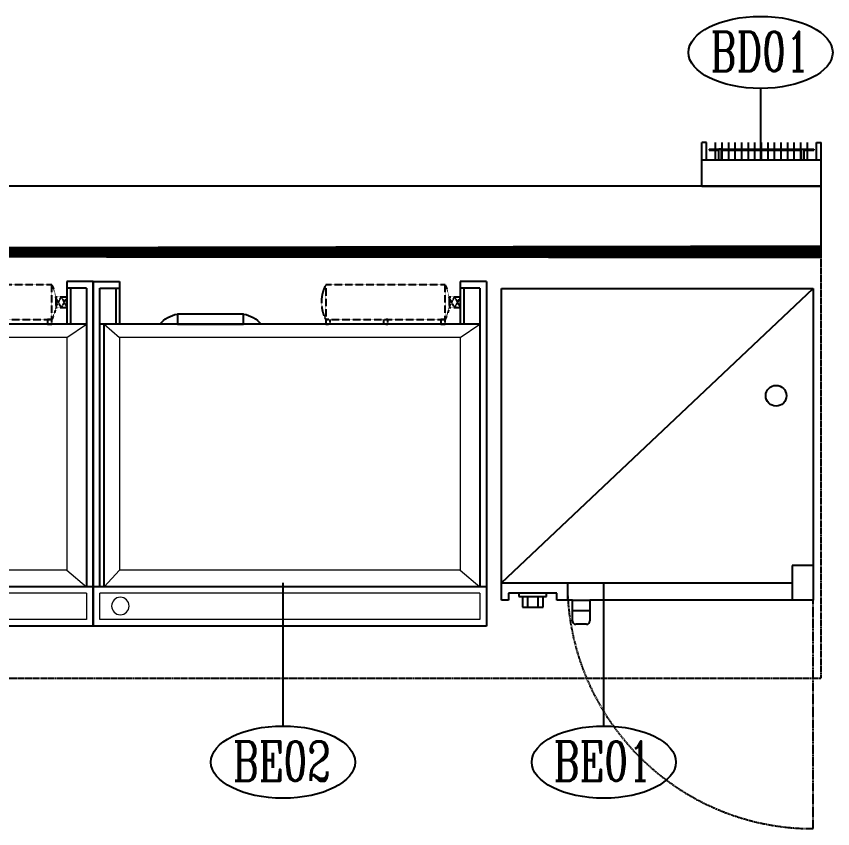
# Model space of a CAD drawing. Extents: x -12047294 to -5625356, y -1456591 to -622873.
# Drawn here: x -6022802 to -6020311, y -719382 to -716905 of the extents above; entities that cross this region are included whole.
import ezdxf

# ---------------------------------------------------------------- set-up
doc = ezdxf.new("R2010")
doc.units = 0
doc.header["$LTSCALE"] = 10
doc.header["$MEASUREMENT"] = 0
for name, pattern in [('_DASH', [0.425, 0.3, -0.125]), ('DASH', [0.35, 0.25, -0.1]), ('NASCOSTA', [0.375, 0.25, -0.125])]:
    doc.linetypes.add(name, pattern=pattern)
for name, color, linetype in [('A-WALL', 2, 'Continuous'), ('EQUIP', 1, 'Continuous'), ('Iteam', 4, 'Continuous')]:
    doc.layers.add(name, color=color, linetype=linetype)
doc.styles.add('SHZF-注释', font='romanc.shx', dxfattribs={"width": 0.8, "bigfont": 'shzf-hz.shx'})

# ---------------------------------------------------------------- blocks, each defined once
blk = doc.blocks.new('2doorzfg')
at = {"layer": 'EQUIP'}
for p, q in [((0, 0), (0, -1050)), ((0, 0), (80, 0)), ((80, 0), (80, -130)), ((1120, 0), (1120, -130)), ((1200, 0), (1120, 0)), ((1200, -1050), (1200, 0)), ((20, -20), (20, -930)), ((20, -20), (80, -20)), ((68.79985416022828, -20), (68.79985416022828, -130)), ((1180, -20), (1120, -20)), ((1131.200145839772, -20), (1131.200145839772, -130)), ((1180, -930), (1180, -20)), ((20, -130), (1180, -130)), ((1166.566931530848, -930), (1166.566931530848, -130)), ((0, -930), (1200, -930)), ((0, -1050), (1200, -1050))]:
    blk.add_line(p, q, dxfattribs=at)
at = {"layer": 'EQUIP', "color": 8, "linetype": 'DASH', "ltscale": 0.3}
for p, q in [((97.25774786465628, -46.43415223503689), (80, -78.9517071645023)), ((80, -46.43415223503689), (97.25774786465628, -78.9517071645023)), ((114.5154957293125, -46.43415223503689), (80, -46.43415223503689)), ((114.5154957293125, -78.9517071645023), (97.25774786465628, -46.43415223503689)), ((97.25774786465628, -78.9517071645023), (114.5154957293125, -46.43415223503689)), ((114.5154957293125, -78.9517071645023), (80, -78.9517071645023))]:
    blk.add_line(p, q, dxfattribs=at)
at = {"layer": 'EQUIP', "color": 8, "lineweight": 15}
for p, q in [((80, -170), (20, -130)), ((1166.566931530848, -130), (1120, -170)), ((80, -170), (1120, -170)), ((80, -170), (80, -880)), ((1120, -170), (1120, -880)), ((80, -880), (20, -930)), ((80, -880), (1120, -880)), ((1120, -880), (1166.566931530848, -930)), ((20, -950), (1180, -950)), ((1180, -1030), (1180, -950)), ((20, -1030), (1180, -1030))]:
    blk.add_line(p, q, dxfattribs=at)
at = {"layer": 'EQUIP', "lineweight": 15}
blk.add_line((20, -950), (20, -1030), dxfattribs=at)
at = {"layer": 'EQUIP', "color": 8, "linetype": 'DASH', "ltscale": 0.3}
for points in [[(126.0808408929588, -10.15958157744899), (489.8493504794605, -10.15958157744899), (489.8493504794605, -115.2262778220902), (126.0808408929588, -115.2262778220902)], [(126.0808408929588, -115.2262778220902), (139.4199459936352, -115.2262778220902), (139.4199459936352, -130), (126.0808408929588, -130)], [(301.2955431358714, -115.2262778220902), (314.6346482365479, -115.2262778220902), (314.6346482365479, -130), (301.2955431358714, -130)], [(476.5102453787985, -115.2262778220902), (489.8493504794605, -115.2262778220902), (489.8493504794605, -130), (476.5102453787985, -130)]]:
    blk.add_lwpolyline(points, close=True, dxfattribs=at)
at = {"layer": 'EQUIP'}
blk.add_lwpolyline([(942.4591504038254, -130), (741.484495292825, -130), (741.484495292825, -99.03798292401189), (942.4591504038254, -99.03798292401189)], close=True, dxfattribs=at)
at = {"layer": 'EQUIP', "color": 8, "lineweight": 15}
blk.add_circle((1116.92988749512, -989.0207739710897), 26.64372716128128, dxfattribs=at)
at = {"layer": 'EQUIP', "color": 8, "linetype": 'DASH', "ltscale": 0.3}
for centre, start, end in [((228.181019405718, -62.69292969976959), 152.7729345311395, 207.2270654688605), ((387.749171966716, -62.69292969976959), 332.7729345311395, 27.22706546886048)]:
    blk.add_arc(centre, 114.8224678243613, start, end, dxfattribs=at)
at = {"layer": 'EQUIP'}
for centre, start, end in [((754.6636774099896, -184.3806532503366), 98.77865001823572, 140.969136643885), ((929.2799682866608, -184.3806532503366), 39.030863356115, 81.22134998176433)]:
    blk.add_arc(centre, 86.3542831578472, start, end, dxfattribs=at)
blk = doc.blocks.new('LXX09132926')
at = {"layer": 'EQUIP'}
blk.add_blockref('2doorzfg', (-560.0000176955508, 559.999996028804), dxfattribs=at)
blk = doc.blocks.new('ELwrkx4')
at = {"layer": 'EQUIP'}
for p, q in [((0, -850), (900, 0)), ((0, 0), (900, 0)), ((0, -900), (0, 0)), ((900, 0), (900, -900)), ((900, -800), (840, -800)), ((840, -800), (840, -900)), ((0, -850), (840, -850)), ((190, -850), (190, -900)), ((160, -880), (20, -880)), ((20, -880), (20, -900)), ((160, -900), (160, -880)), ((20, -900), (0, -900)), ((205, -900), (160, -900)), ((205, -900), (255, -900)), ((205, -960), (205, -900)), ((900, -900), (255, -900)), ((255, -900), (255, -960)), ((205, -930), (255, -930)), ((245, -970), (215, -970))]:
    blk.add_line(p, q, dxfattribs=at)
at = {"layer": 'EQUIP', "color": 8}
for p, q in [((50, -880), (50, -890)), ((50, -890), (130, -890)), ((60, -890), (60, -920)), ((75, -890), (75, -920)), ((105, -890), (105, -920)), ((120, -920), (120, -890)), ((130, -890), (130, -880)), ((60, -920), (120, -920))]:
    blk.add_line(p, q, dxfattribs=at)
at = {"layer": 'EQUIP', "color": 8, "linetype": 'NASCOSTA'}
blk.add_line((900, -1560), (900, -900), dxfattribs=at)
at = {"layer": 'EQUIP', "color": 8}
blk.add_circle((793.0949856817606, -310), 30, dxfattribs=at)
at = {"layer": 'EQUIP', "color": 8, "linetype": 'NASCOSTA'}
blk.add_arc((900, -850), 710, 180, 270, dxfattribs=at)
at = {"layer": 'EQUIP'}
for centre, start, end in [((215, -960), 180, 270), ((245, -960), 270, 0)]:
    blk.add_arc(centre, 10, start, end, dxfattribs=at)
blk = doc.blocks.new('LXX10023325')
at = {"layer": 'EQUIP'}
blk.add_blockref('ELwrkx4', (-450, 425), dxfattribs=at)
blk = doc.blocks.new('myd')
at = {"layer": 'EQUIP', "linetype": 'ByBlock'}
for p, q in [((-80.00000000000364, 0), (-132.881466881794, -1.819e-12)), ((-80.00000000000364, -365), (-80.00000000000364, 0)), ((0, 0), (-80.00000000000364, 0)), ((-3.638e-12, -365), (0, 0)), ((-132.881466881794, -15), (-132.881466881794, -1.819e-12)), ((-80.00000000000364, -15), (-132.881466881794, -15)), ((-80.00000000000364, -350), (-132.8814668817904, -350)), ((-132.8814668817904, -350), (-132.881466881794, -364.9999999999982)), ((-80.00000000000364, -365), (-132.881466881794, -364.9999999999982)), ((0, -365), (-80.00000000000364, -365))]:
    blk.add_line(p, q, dxfattribs=at)
at = {"layer": 'EQUIP', "color": 8, "linetype": 'ByBlock'}
for p, q in [((-112.8814668817831, -342.0000000000018), (-112.8814668817904, -23)), ((-112.8814668817904, -23), (-109.8814668817904, -23)), ((-109.8814668817904, -52.02655224085901), (-109.8814668817904, -23)), ((-112.8814668817904, -42.5), (-132.8814668817904, -42.5)), ((-80.00000000000364, -42.5), (-109.881466881794, -42.5)), ((-112.8814668817904, -62.5), (-132.881466881794, -62.5)), ((-112.8814668817831, -60.02655224085902), (-112.8814668817831, -52.02655224085901)), ((-80.00000000000364, -52.02655224085901), (-112.8814668817831, -52.02655224085901)), ((-80.00000000000364, -60.02655224085902), (-112.8814668817831, -60.02655224085902)), ((-109.8814668817867, -304.9734477591392), (-109.8814668817904, -60.02655224086083)), ((-80.00000000000364, -62.50000000000182), (-109.8814668817904, -62.50000000000182)), ((-112.8814668817904, -82.5), (-132.881466881794, -82.5)), ((-80.00000000000364, -82.50000000000182), (-109.8814668817904, -82.50000000000182)), ((-112.8814668817904, -102.5000000000018), (-132.8814668817904, -102.5000000000018)), ((-112.8814668817904, -122.5), (-132.8814668817904, -122.5)), ((-80.00000000000364, -102.5), (-109.8814668817904, -102.4999999999982)), ((-80.00000000000364, -122.5), (-109.8814668817904, -122.5)), ((-112.8814668817904, -142.4999999999982), (-132.8814668817904, -142.5)), ((-80.00000000000364, -142.4999999999982), (-109.8814668817904, -142.4999999999963)), ((-112.8814668817867, -162.5000000000018), (-132.8814668817904, -162.5)), ((-80.00000000000364, -162.5), (-109.8814668817904, -162.4999999999982)), ((-112.8814668817867, -182.5000000000018), (-132.8814668817904, -182.5)), ((-80.00000000000364, -182.5), (-109.8814668817904, -182.5000000000018)), ((-112.8814668817867, -202.5000000000018), (-132.8814668817904, -202.5)), ((-112.8814668817867, -222.5), (-132.8814668817904, -222.5)), ((-80.00000000000364, -202.5), (-109.8814668817904, -202.5000000000018)), ((-80.00000000000364, -222.5), (-109.8814668817867, -222.5000000000018)), ((-112.8814668817867, -242.5), (-132.8814668817867, -242.5)), ((-80.00000000000364, -242.4999999999982), (-109.8814668817867, -242.4999999999982)), ((-112.8814668817867, -262.5000000000018), (-132.8814668817867, -262.5)), ((-80.00000000000364, -262.5), (-109.8814668817867, -262.4999999999982)), ((-112.8814668817867, -282.5000000000018), (-132.8814668817867, -282.5)), ((-80.00000000000364, -282.4999999999982), (-109.8814668817867, -282.4999999999982)), ((-112.8814668817867, -302.5), (-132.8814668817867, -302.5)), ((-112.8814668817867, -322.4999999999982), (-132.8814668817831, -322.4999999999982)), ((-80.00000000000364, -304.973447759141), (-112.8814668817831, -304.973447759141)), ((-112.8814668817831, -304.973447759141), (-112.8814668817831, -312.973447759141)), ((-80.00000000000364, -312.973447759141), (-112.8814668817831, -312.973447759141)), ((-80.00000000000364, -302.4999999999982), (-109.8814668817831, -302.4999999999963)), ((-109.8814668817831, -342.0000000000018), (-109.8814668817867, -312.9734477591392)), ((-80.00000000000728, -322.4999999999982), (-109.8814668817867, -322.4999999999982)), ((-112.8814668817831, -342.0000000000018), (-109.8814668817831, -342.0000000000018))]:
    blk.add_line(p, q, dxfattribs=at)
blk = doc.blocks.new('LXX10253497')
at = {"layer": 'EQUIP'}
blk.add_blockref('myd', (79.76414993621438, 142.4999999999982), dxfattribs=at)

msp = doc.modelspace()

# ---------------------------------------------------------------- linework, layer by layer
at = {"layer": 'A-WALL'}
for p, q in [((-6020346.147302155, -717423.433268145), (-6025336.14730216, -717423.4332681185)), ((-6020346.147302155, -717623.4332681452), (-6020346.147302155, -717423.433268145)), ((-6020346.147302155, -717623.4332681452), (-6025336.147302263, -717623.4332681396))]:
    msp.add_line(p, q, dxfattribs=at)
at = {"layer": 'EQUIP', "const_width": 40}
msp.add_lwpolyline([(-6020346.147302155, -717623.4332681452), (-6035536.14730215, -717623.4332683472), (-6035536.147302131, -718923.4332681344)], dxfattribs=at)
at = {"layer": 'EQUIP', "color": 2, "linetype": '_DASH'}
msp.add_lwpolyline([(-6035536.14730215, -718923.4332681344), (-6020346.147302155, -718923.4332681451), (-6020346.147302155, -717623.4332681452), (-6035536.14730215, -717623.4332681345)], close=True, dxfattribs=at)
at = {"layer": 'Iteam'}
for p, q in [((-6020531.492954555, -717125.4487615896, 3.48686626e-08), (-6020531.492954555, -717343.4332681451)), ((-6021988.475004486, -719069.3976226978, 3.48686626e-08), (-6021988.475004486, -718632.5332632809)), ((-6021009.748723711, -719069.3976226978, 3.48686626e-08), (-6021009.748723711, -718632.5332632809))]:
    msp.add_line(p, q, dxfattribs=at)
for centre in [(-6020531.492954555, -717015.4487615919, 3.48686626e-08), (-6021988.475004486, -719179.3976226955, 3.48686626e-08), (-6021009.748723711, -719179.3976226955, 3.48686626e-08)]:
    msp.add_ellipse(centre, major_axis=(219.9999999953434, 0), ratio=0.5, dxfattribs=at)

# ---------------------------------------------------------------- block references
at = {"layer": 'EQUIP', "rotation": 270}
msp.add_blockref('LXX10253497', (-6020488.647302154, -717343.6691182089), dxfattribs=at)
at = {"layer": 'EQUIP', "xscale": -1}
for p in [(-6023127.745327665, -718274.4332641739), (-6021927.745327665, -718274.4332641739)]:
    msp.add_blockref('LXX09132926', p, dxfattribs=at)
at = {"layer": 'EQUIP', "color": 8, "xscale": 1.055999994277954, "yscale": 1.055999994277954, "zscale": 1.055999994277954}
msp.add_blockref('LXX10023325', (-6020846.454380193, -718183.7332657129), dxfattribs=at)

# ---------------------------------------------------------------- texts
at = {"layer": 'Iteam', "style": 'SHZF-注释', "width": 0.7}
for s, p in [('BD01', (-6020684.703500445, -717072.3700243527)), ('BE02', (-6022141.685550377, -719236.3188854567)), ('BE01', (-6021162.9592696, -719236.3188854567))]:
    msp.add_text(s, height=120, dxfattribs=at).set_placement(p)

doc.saveas('drawing.dxf')
